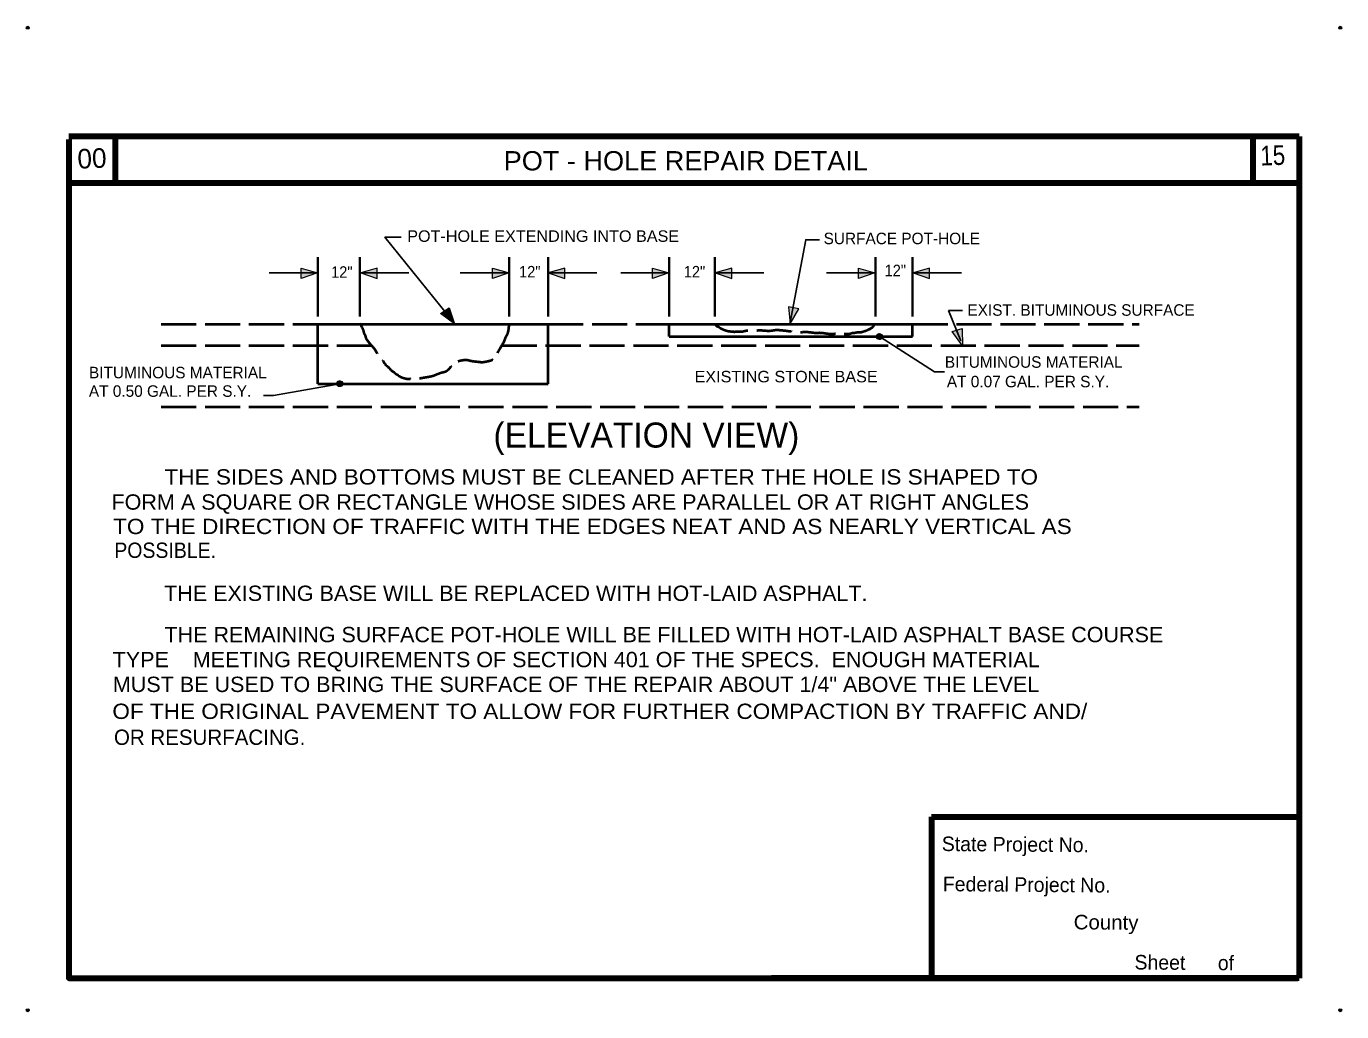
# Model space of a CAD drawing. Extents: x -8731 to -2099, y -59172 to -56618.
# Drawn here: x -3694 to -2099, y -59172 to -57976 of the extents above; entities that cross this region are included whole.
import ezdxf
from ezdxf.enums import TextEntityAlignment as Align

# ---------------------------------------------------------------- set-up
doc = ezdxf.new("R2010")
doc.units = 0
doc.header["$LTSCALE"] = 7.1
doc.header["$PDMODE"] = 32
doc.header["$PDSIZE"] = 3.55
doc.linetypes.add('LONG_DASHED', pattern=[7.5, 6, -1.5])
doc.layers.add('1', color=7, linetype='Continuous', lineweight=13)
doc.layers.add('3', color=7, linetype='Continuous', lineweight=40)

msp = doc.modelspace()

# ---------------------------------------------------------------- hatches: boundary and pattern name
at = {"layer": '1'}
for points in [[(-3340.94, -58274.8), (-3360.94, -58281.7), (-3360.94, -58269.2)], [(-3288.46, -58274.8), (-3268.46, -58281.7), (-3268.46, -58269.2)], [(-3108.46, -58274.8), (-3128.46, -58281.7), (-3128.46, -58269.2)], [(-3060.94, -58274.8), (-3040.94, -58281.7), (-3040.94, -58269.2)], [(-2914.7, -58274.8), (-2934.7, -58281.7), (-2934.7, -58269.2)], [(-2858.46, -58274.8), (-2838.46, -58281.7), (-2838.46, -58269.2)], [(-2664.7, -58274.8), (-2684.7, -58281.7), (-2684.7, -58269.2)], [(-2618.46, -58274.8), (-2598.46, -58281.7), (-2598.46, -58269.2)], [(-3174.58, -58336.94), (-3191.66, -58324.42), (-3181.38, -58317.32)], [(-2767.68, -58337.04), (-2757.18, -58318.66), (-2769.46, -58316.34)], [(-2558.62, -58363.42), (-2570.86, -58346.16), (-2558.86, -58342.64)]]:
    msp.add_hatch(color=256, dxfattribs=at).paths.add_polyline_path(points)

# ---------------------------------------------------------------- linework, layer by layer
at = {"layer": '1', "lineweight": 100}
for p, q in [((-2150.22, -58109.7), (-3642.46, -58109.7)), ((-3586.22, -58113.2), (-3586.22, -58165.96)), ((-2206.48, -58109.7), (-2206.48, -58165.96)), ((-2150.22, -58109.7), (-2150.22, -59131.14)), ((-2150.22, -58165.96), (-3642.46, -58165.96)), ((-2595.94, -58935.44), (-2150.22, -58935.44)), ((-2595.94, -58935.44), (-2595.94, -59131.14)), ((-2150.22, -59131.14), (-2790.38, -59131.14))]:
    msp.add_line(p, q, dxfattribs=at)
at = {"layer": '1'}
for p, q in [((-2662.8, -58352.28), (-2659.34, -58348.82)), ((-2662.8, -58351.82), (-2659.8, -58348.82)), ((-2662.8, -58352.72), (-2659.06, -58348.82)), ((-2662.8, -58353.02), (-2658.6, -58348.82)), ((-2662.8, -58353.48), (-2658.14, -58348.98)), ((-2662.66, -58351.22), (-2660.54, -58348.98)), ((-2662.5, -58353.62), (-2658, -58349.12)), ((-2662.34, -58354.08), (-2657.7, -58349.28)), ((-2662.2, -58354.38), (-2657.26, -58349.42)), ((-2662.06, -58354.68), (-2657.1, -58349.72)), ((-2661.9, -58354.98), (-2656.8, -58349.88)), ((-2661.46, -58355.12), (-2656.5, -58350.18)), ((-2661.3, -58355.42), (-2656.34, -58350.32)), ((-2661, -58355.58), (-2656.2, -58350.78)), ((-2660.54, -58355.58), (-2655.9, -58351.08)), ((-2660.1, -58355.72), (-2655.9, -58351.38)), ((-2659.8, -58355.88), (-2655.9, -58351.82)), ((-2659.5, -58355.88), (-2655.74, -58352.12)), ((-2659.06, -58355.88), (-2655.9, -58352.72)), ((-2658.6, -58355.88), (-2655.9, -58353.18)), ((-2658.14, -58355.72), (-2655.9, -58353.62)), ((-3317.4, -58409.42), (-3313.94, -58405.98)), ((-3317.4, -58408.98), (-3314.4, -58405.98)), ((-3317.4, -58409.88), (-3313.66, -58405.98)), ((-3317.4, -58410.18), (-3313.2, -58405.98)), ((-3317.4, -58410.62), (-3312.74, -58406.12)), ((-3317.26, -58408.38), (-3315.14, -58406.12)), ((-3317.1, -58410.78), (-3312.6, -58406.28)), ((-3316.94, -58411.22), (-3312.3, -58406.42)), ((-3316.8, -58411.52), (-3311.86, -58406.58)), ((-3316.66, -58411.82), (-3311.7, -58406.88)), ((-3316.5, -58412.12), (-3311.4, -58407.02)), ((-3316.06, -58412.28), (-3311.1, -58407.32)), ((-3315.9, -58412.58), (-3310.94, -58407.48)), ((-3315.6, -58412.72), (-3310.8, -58407.92)), ((-3315.14, -58412.72), (-3310.5, -58408.22)), ((-3314.7, -58412.88), (-3310.5, -58408.52)), ((-3314.4, -58413.02), (-3310.5, -58408.98)), ((-3314.1, -58413.02), (-3310.34, -58409.28)), ((-3313.66, -58413.02), (-3310.5, -58409.88)), ((-3313.2, -58413.02), (-3310.5, -58410.32)), ((-3312.74, -58412.88), (-3310.5, -58410.78))]:
    msp.add_line(p, q, dxfattribs=at)
at = {"layer": '1', "lineweight": 100}
msp.add_lwpolyline([(-3642.46, -58113.2), (-3642.46, -59131.14), (-2151.7, -59131.14)], dxfattribs=at)
at = {"layer": '1'}
for points in [[(-3340.94, -58274.8), (-3360.94, -58281.7), (-3360.94, -58269.2)], [(-3288.46, -58274.8), (-3268.46, -58281.7), (-3268.46, -58269.2)], [(-3108.46, -58274.8), (-3128.46, -58281.7), (-3128.46, -58269.2)], [(-3060.94, -58274.8), (-3040.94, -58281.7), (-3040.94, -58269.2)], [(-2914.7, -58274.8), (-2934.7, -58281.7), (-2934.7, -58269.2)], [(-2858.46, -58274.8), (-2838.46, -58281.7), (-2838.46, -58269.2)], [(-2664.7, -58274.8), (-2684.7, -58281.7), (-2684.7, -58269.2)], [(-2618.46, -58274.8), (-2598.46, -58281.7), (-2598.46, -58269.2)], [(-3174.58, -58336.94), (-3191.66, -58324.42), (-3181.38, -58317.32)], [(-2767.68, -58337.04), (-2757.18, -58318.66), (-2769.46, -58316.34)], [(-2558.62, -58363.42), (-2570.86, -58346.16), (-2558.86, -58342.64)]]:
    msp.add_lwpolyline(points, close=True, dxfattribs=at)
for centre in [(-2659.35, -58352.43), (-3313.95, -58409.57)]:
    msp.add_circle(centre, 3.52, dxfattribs=at)
for p in [(-3692.4, -57977.5), (-2100.3, -57977.5), (-3692.4, -59170.1), (-2100.3, -59170.1)]:
    msp.add_point(p, dxfattribs=at)
at = {"layer": '3', "lineweight": 35}
for p, q in [((-3340.34, -58327.98), (-3340.34, -58256.12)), ((-3289.5, -58327.98), (-3289.5, -58256.12)), ((-3108.46, -58327.98), (-3108.46, -58256.12)), ((-3061.2, -58327.98), (-3061.2, -58256.12)), ((-2914.2, -58327.98), (-2914.2, -58256.12)), ((-2858.86, -58327.98), (-2858.86, -58256.12)), ((-2664.14, -58327.98), (-2664.14, -58256.12)), ((-2619, -58327.98), (-2619, -58256.12))]:
    msp.add_line(p, q, dxfattribs=at)
at = {"layer": '3', "lineweight": 25}
for p, q in [((-3399.6, -58274.88), (-3340.34, -58274.88)), ((-3289.5, -58274.88), (-3230.26, -58274.88)), ((-3167.7, -58274.88), (-3108.46, -58274.88)), ((-3061.2, -58274.88), (-3001.94, -58274.88)), ((-2972.86, -58274.88), (-2914.2, -58274.88)), ((-2858.86, -58274.88), (-2799.6, -58274.88)), ((-2723.4, -58274.88), (-2664.14, -58274.88)), ((-2619, -58274.88), (-2559.74, -58274.88)), ((-2575.5, -58320.78), (-2558.54, -58320.78)), ((-2560.66, -58357.68), (-2575.5, -58320.78)), ((-2592.46, -58395.18), (-2659.34, -58352.42)), ((-2592.46, -58395.18), (-2580.3, -58395.18)), ((-3394.2, -58423.98), (-3313.94, -58409.58)), ((-3406.34, -58423.98), (-3394.2, -58423.98))]:
    msp.add_line(p, q, dxfattribs=at)
at = {"layer": '3', "linetype": 'LONG_DASHED'}
for p, q in [((-3530.54, -58337.28), (-3340.34, -58337.28)), ((-3061.2, -58337.28), (-2914.2, -58337.28)), ((-2619, -58337.28), (-2344.06, -58337.28)), ((-3530.54, -58363.08), (-3275.54, -58363.08)), ((-3117.46, -58363.08), (-2344.06, -58363.08)), ((-3530.54, -58437.62), (-2344.06, -58437.62))]:
    msp.add_line(p, q, dxfattribs=at)
at = {"layer": '3'}
for p, q in [((-3340.34, -58409.58), (-3340.34, -58337.28)), ((-3340.34, -58337.28), (-3061.2, -58337.28)), ((-3061.2, -58409.58), (-3061.2, -58337.28)), ((-2914.2, -58337.28), (-2619, -58337.28)), ((-2914.2, -58352.42), (-2914.2, -58337.28)), ((-2914.2, -58352.42), (-2619, -58352.42)), ((-2619, -58352.42), (-2619, -58337.28)), ((-3340.34, -58409.58), (-3061.2, -58409.58))]:
    msp.add_line(p, q, dxfattribs=at)
at = {"layer": '3', "lineweight": 25}
for points in [[(-3174.46, -58336.82), (-3259.06, -58231.82), (-3239.26, -58231.82)], [(-2767.94, -58337.28), (-2748.74, -58234.82), (-2731.8, -58234.82)]]:
    msp.add_lwpolyline(points, dxfattribs=at)
at = {"layer": '3', "linetype": 'LONG_DASHED'}
for points in [[(-3289.8, -58336.52), (-3287.86, -58339.68), (-3285.46, -58344.92), (-3284.26, -58348.98), (-3283.34, -58350.62), (-3282.6, -58353.18), (-3280.8, -58356.62), (-3276.6, -58361.72), (-3268.8, -58372.22), (-3267.6, -58374.48), (-3261.74, -58381.52), (-3257.7, -58387.22), (-3255.6, -58388.88), (-3251.26, -58393.52), (-3247.5, -58396.22), (-3246, -58397.58), (-3244.34, -58398.48), (-3242.4, -58399.98), (-3235.66, -58402.82), (-3232.34, -58403.58), (-3229.06, -58403.58), (-3227.54, -58403.28), (-3223.8, -58403.42), (-3216.14, -58402.82), (-3206.7, -58401.18), (-3200.54, -58399.82), (-3194.54, -58397.42), (-3190.2, -58395.92), (-3186.14, -58394.88), (-3182.7, -58392.92), (-3178.34, -58387.98), (-3174.6, -58384.38), (-3173.1, -58383.32), (-3170.7, -58382.28), (-3164.86, -58380.92), (-3159.9, -58380.62), (-3154.94, -58381.68), (-3144.74, -58383.02), (-3142.2, -58383.32), (-3136.8, -58382.72), (-3133.34, -58381.98), (-3129.14, -58380.62), (-3125.86, -58378.38), (-3124.34, -58376.72), (-3123, -58374.62), (-3121.5, -58370.42), (-3120.3, -58368.48), (-3119.26, -58366.52), (-3113.4, -58355.58), (-3112.66, -58353.48), (-3111.46, -58351.38), (-3109.94, -58347.92), (-3108.9, -58342.98), (-3108.6, -58339.52), (-3108.6, -58338.02)], [(-2858.86, -58337.42), (-2857.94, -58338.62), (-2856.14, -58339.82), (-2854.5, -58340.42), (-2852.86, -58341.62), (-2847.6, -58344.18), (-2843.54, -58345.52), (-2836.94, -58346.28), (-2835.46, -58346.42), (-2831.86, -58346.12), (-2824.5, -58345.98), (-2822.4, -58345.38), (-2820.14, -58345.08), (-2810.86, -58344.78), (-2808.14, -58344.92), (-2805.6, -58344.62), (-2803.94, -58344.62), (-2790.6, -58345.08), (-2785.5, -58344.32), (-2781.3, -58344.32), (-2772.46, -58345.22), (-2766.46, -58345.98), (-2755.66, -58346.88), (-2746.66, -58346.72), (-2742.14, -58347.18), (-2736.3, -58347.78), (-2731.2, -58347.62), (-2724.9, -58348.38), (-2716.66, -58348.98), (-2710.8, -58348.82), (-2708.86, -58348.98), (-2698.5, -58348.98), (-2694.6, -58348.68), (-2692.66, -58348.08), (-2687.26, -58347.32), (-2685.6, -58346.88), (-2684.1, -58347.02), (-2680.8, -58346.72), (-2677.5, -58345.68), (-2667.74, -58341.02), (-2666.26, -58339.52), (-2665.2, -58337.58)]]:
    msp.add_spline(points, degree=3, dxfattribs=at)

# ---------------------------------------------------------------- texts
at = {"layer": '1'}
for s, height, rotation, p in [('00', 23.78, 2.121, (-3631.76, -58148.58)), ('State Project No.', 17.66, 359.537, (-2583.68, -58976.84)), ('Federal Project No.', 17.66, 359.537, (-2582.42, -59025.58)), ('Sheet      of', 17.66, 359.537, (-2349.92, -59120.58))]:
    msp.add_text(s, height=height, rotation=rotation, dxfattribs=at).set_placement(p)
for s, height, rotation, width, p in [('15', 23.78, 2.121, 0.85, (-2196.76, -58144.84)), ('County', 17.66, 359.537, 1.05, (-2423.68, -59071.84))]:
    msp.add_text(s, height=height, rotation=rotation, dxfattribs=dict(at, width=width)).set_placement(p)
at = {"layer": '3'}
for s, height, width, p in [('POT - HOLE REPAIR DETAIL', 23.4, 1.05, (-2894.15, -58150.68)), ('12"', 13.95, 0.95, (-3311.42, -58281.02)), ('12"', 13.95, 0.95, (-3083.42, -58280.58)), ('12"', 13.95, 0.95, (-2883.62, -58280.58)), ('12"', 13.95, 0.95, (-2640.02, -58279.08)), ('EXISTING STONE BASE', 13.95, 1.05, (-2772.48, -58407.92))]:
    msp.add_text(s, height=height, dxfattribs=dict(at, width=width)).set_placement(p, align=Align.CENTER)
for s, height, width, p in [('POT-HOLE EXTENDING INTO BASE', 13.95, 1.05, (-3232.06, -58237.38)), ('THE SIDES AND BOTTOMS MUST BE CLEANED AFTER THE HOLE IS SHAPED TO ', 18.6, 1.1, (-3526.5, -58531.98)), ('FORM A SQUARE OR RECTANGLE WHOSE SIDES ARE PARALLEL OR AT RIGHT ANGLES', 18.6, 1.05, (-3590.86, -58562.48)), ('TO THE DIRECTION OF TRAFFIC WITH THE EDGES NEAT AND AS NEARLY VERTICAL AS', 18.6, 1.1, (-3588.9, -58592.12)), ('POSSIBLE.', 18.6, 0.95, (-3587.46, -58621.02)), ('THE EXISTING BASE WILL BE REPLACED WITH HOT-LAID ASPHALT.', 18.6, 1.05, (-3527.06, -58673.28)), ('THE REMAINING SURFACE POT-HOLE WILL BE FILLED WITH HOT-LAID ASPHALT BASE COURSE ', 18.6, 1.05, (-3526.6, -58723.38)), ('TYPE    MEETING REQUIREMENTS OF SECTION 401 OF THE SPECS.  ENOUGH MATERIAL ', 18.6, 1.05, (-3589.46, -58753.68)), ('MUST BE USED TO BRING THE SURFACE OF THE REPAIR ABOUT 1/4" ABOVE THE LEVEL', 18.6, 1.05, (-3589.2, -58783.82)), ('OF THE ORIGINAL PAVEMENT TO ALLOW FOR FURTHER COMPACTION BY TRAFFIC AND/', 18.6, 1.1, (-3589.8, -58816.52))]:
    msp.add_text(s, height=height, dxfattribs=dict(at, width=width)).set_placement(p)
for s, height, p in [('SURFACE POT-HOLE', 13.95, (-2727, -58240.22)), ('EXIST. BITUMINOUS SURFACE', 13.95, (-2552.52, -58327.08)), ('BITUMINOUS MATERIAL', 13.95, (-2579.9, -58390.22)), ('BITUMINOUS MATERIAL', 13.95, (-3618.16, -58403.02)), ('AT 0.07 GAL. PER S.Y.', 13.95, (-2577.48, -58413.92)), ('AT 0.50 GAL. PER S.Y.', 13.95, (-3618.26, -58425.48)), ('(ELEVATION VIEW)', 30.45, (-3127.5, -58487.12)), ('OR RESURFACING.', 18.6, (-3587.86, -58848.02))]:
    msp.add_text(s, height=height, dxfattribs=at).set_placement(p)

doc.saveas('drawing.dxf')
